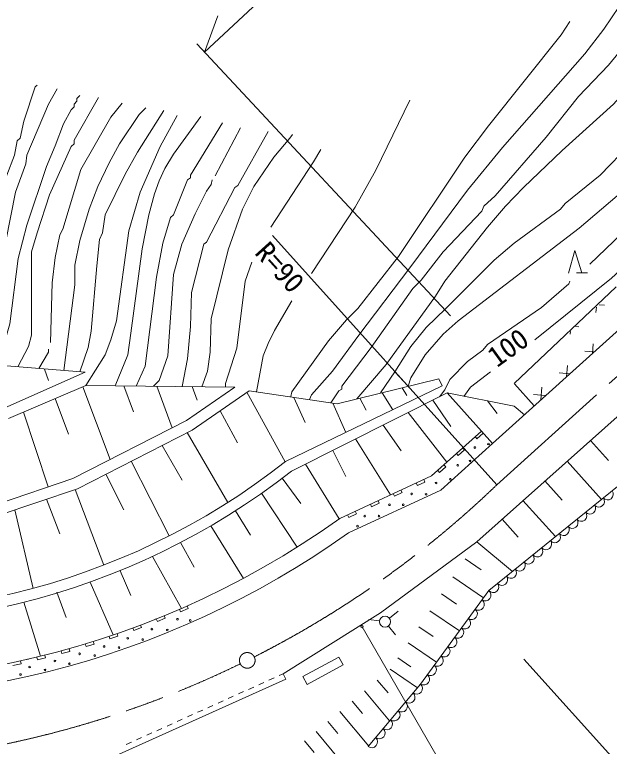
# Model space of a CAD drawing. Units: millimetres, scale not verified. Extents: x 40000 to 680000, y 20000 to 380000.
# Drawn here: x 426382 to 479602, y 254024 to 319454 of the extents above; entities that cross this region are included whole.
import ezdxf
from ezdxf.enums import TextEntityAlignment as Align

# ---------------------------------------------------------------- set-up
doc = ezdxf.new("R2010")
doc.units = ezdxf.units.MM
doc.header["$LTSCALE"] = 1000
doc.linetypes.add('CHAIN', pattern=[18.5, 12, -1.5, 3.5, -1.5])
for name, color, linetype, lineweight in [('M-BGD', 7, 'Continuous', 13), ('M-BMK', 2, 'CHAIN', 13), ('M-STR-HTXT', 7, 'Continuous', 13)]:
    doc.layers.add(name, color=color, linetype=linetype, lineweight=lineweight)
doc.styles.add('ＭＳ ゴシック', font='')
doc.styles.get('ＭＳ ゴシック').set_extended_font_data('MS Gothic')

# ---------------------------------------------------------------- blocks, each defined once
blk = doc.blocks.new('電力柱1')
at = {"color": 7, "linetype": 'Continuous', "lineweight": 13}
for p, q in [((0.4, 0.311), (1.186, 0.93)), ((-0.49, 0.061), (-1.483, 0.18)), ((0.316, -0.391), (0.934, -1.176))]:
    blk.add_line(p, q, dxfattribs=at)
blk.add_circle((0.007, 0.002), 0.5, dxfattribs=at)
blk = doc.blocks.new('針葉樹林')
at = {"color": 7, "linetype": 'Continuous', "lineweight": 13}
for p, q in [((-0.6, 0), (0, 2)), ((0, 2), (0.6, 0)), ((0.1, 0), (1.1, 0))]:
    blk.add_line(p, q, dxfattribs=at)
blk = doc.blocks.new('open_arrow')
at = {"color": 0, "linetype": 'Continuous', "lineweight": -2}
blk.add_lwpolyline([(7.5, 1.25), (0, 0), (7.5, -1.25)], dxfattribs=at)

msp = doc.modelspace()

# ---------------------------------------------------------------- linework, layer by layer
at = {"layer": 'M-BGD'}
for p, q in [((446601, 309344), (444315, 305026)), ((451257, 308751), (451003, 308413)), ((453797, 307397), (453120, 306296)), ((453120, 306296), (449310, 300454)), ((469152, 281108), (495787, 305102)), ((456845, 302232), (452951, 296305)), ((448971, 298168), (448717, 297660)), ((461756, 296813), (457184, 290802)), ((480222, 295112), (471092, 286459)), ((464042, 294273), (459639, 288177)), ((478436, 293289), (478397, 292828)), ((478676, 293513), (479161, 293472)), ((476586, 291562), (476868, 291538)), ((476123, 291130), (476103, 290894)), ((478157, 290009), (478084, 289154)), ((477392, 289365), (478238, 289293)), ((432707, 287474), (420486, 288449)), ((459639, 288177), (456992, 285089)), ((475863, 288076), (475778, 287077)), ((425514, 284296), (432707, 287474)), ((429068, 287765), (429405, 286741)), ((460401, 287500), (459131, 285637)), ((460401, 287500), (461587, 286230)), ((475099, 287431), (476078, 287348)), ((455236, 284663), (464346, 286875)), ((464346, 286875), (464627, 286256)), ((467743, 272325), (484322, 287086)), ((425846, 283351), (432754, 286290)), ((432479, 286173), (434938, 279680)), ((432754, 286290), (446083, 286155)), ((436169, 286255), (437025, 283944)), ((439096, 286226), (440473, 282508)), ((441752, 283162), (446083, 286155)), ((442269, 286194), (442716, 284986)), ((450631, 279495), (464627, 286256)), ((461050, 286075), (461482, 285398)), ((471104, 286446), (472883, 284469)), ((473570, 286142), (473472, 285000)), ((442266, 282301), (447364, 285825)), ((447159, 285684), (450578, 279454)), ((447364, 285825), (455236, 284663)), ((451169, 278646), (465096, 285638)), ((459258, 285639), (460222, 284128)), ((465096, 285638), (471094, 284438)), ((465096, 285638), (468148, 282222)), ((472805, 285497), (473919, 285402)), ((430007, 285121), (431215, 281934)), ((451378, 285232), (452388, 282987)), ((454851, 284720), (456028, 282102)), ((457281, 285159), (457833, 284074)), ((463790, 284982), (465425, 282624)), ((468686, 284919), (469554, 283779)), ((444764, 284028), (446340, 281155)), ((471094, 284438), (471996, 283670)), ((427177, 283917), (429388, 277233)), ((461596, 283881), (465068, 279448)), ((431605, 277977), (441752, 283162)), ((459363, 282760), (460970, 280443)), ((431994, 277053), (442266, 282301)), ((441836, 282082), (445466, 275841)), ((463694, 278210), (468148, 282222)), ((468315, 282037), (467757, 281534)), ((469152, 281108), (468148, 282222)), ((456893, 281520), (460021, 276509)), ((467589, 281719), (467757, 281534)), ((477901, 281369), (479519, 279572)), ((439574, 280926), (441371, 277837)), ((464529, 276944), (469152, 281108)), ((466473, 280713), (466640, 280528)), ((454848, 280493), (456021, 278156)), ((465914, 280211), (466082, 280025)), ((466640, 280528), (466082, 280025)), ((436820, 279519), (440202, 272840)), ((475820, 279516), (478886, 276110)), ((452405, 279267), (455423, 274362)), ((464965, 279019), (464407, 278516)), ((464798, 279205), (464965, 279019)), ((468816, 267958), (482199, 278791)), ((434561, 278298), (436144, 275172)), ((455496, 274414), (463694, 278210)), ((464240, 278702), (464407, 278516)), ((421348, 274533), (431605, 277977)), ((450318, 277992), (451985, 275748)), ((462315, 277571), (462420, 277345)), ((463102, 277660), (462420, 277345)), ((462997, 277887), (463102, 277660)), ((473841, 277754), (475374, 276051)), ((421610, 273567), (431994, 277053)), ((431806, 276990), (434358, 270231)), ((456253, 273112), (464529, 276944)), ((460951, 276940), (461056, 276713)), ((429245, 276130), (430421, 273016)), ((448481, 276653), (451659, 271839)), ((460269, 276624), (460374, 276398)), ((461056, 276713), (460374, 276398)), ((458223, 275677), (458329, 275450)), ((459010, 275766), (458329, 275450)), ((458905, 275993), (459010, 275766)), ((471873, 276002), (474774, 272780)), ((426399, 275175), (428031, 268155)), ((446133, 275080), (447484, 272902)), ((456965, 274819), (456283, 274503)), ((456860, 275046), (456965, 274819)), ((456178, 274730), (456283, 274503)), ((470002, 274336), (471455, 272723)), ((443938, 273740), (446849, 269045)), ((441237, 272248), (442460, 270047)), ((467743, 272325), (459121, 265952)), ((467743, 272325), (470922, 269662)), ((438723, 271007), (441307, 266359)), ((466692, 270780), (468131, 269801)), ((435815, 269734), (436774, 267522)), ((465602, 269178), (468344, 267312)), ((433139, 268710), (435186, 263985)), ((430163, 267819), (430983, 265546)), ((462706, 259598), (468816, 267958)), ((464568, 267659), (465912, 266744)), ((427218, 266909), (428684, 262082)), ((441227, 266056), (441914, 266354)), ((441814, 266583), (441914, 266354)), ((439749, 265699), (439841, 265487)), ((441129, 266282), (441227, 266056)), ((459121, 265952), (450426, 260521)), ((463541, 266149), (466181, 264352)), ((439018, 265402), (439055, 265418)), ((439055, 265417), (439154, 265189)), ((439154, 265189), (439841, 265487)), ((436958, 264612), (437045, 264378)), ((437045, 264378), (437747, 264640)), ((437660, 264874), (437747, 264640)), ((462566, 264717), (463820, 263863)), ((434839, 263868), (434909, 263645)), ((434909, 263645), (435623, 263871)), ((435548, 264109), (435623, 263871)), ((432699, 263185), (432776, 262941)), ((432776, 262941), (433490, 263167)), ((433414, 263406), (433490, 263167)), ((461598, 263293), (464141, 261562)), ((430540, 262563), (430603, 262321)), ((430603, 262321), (431327, 262508)), ((431262, 262763), (431327, 262508)), ((427475, 261794), (427635, 261835)), ((428365, 262004), (428429, 261754)), ((428429, 261754), (429154, 261941)), ((429091, 262183), (429154, 261941)), ((460679, 261943), (461849, 261147)), ((426223, 261262), (426957, 261411)), ((426905, 261666), (426957, 261411)), ((450426, 260521), (450052, 260353)), ((450647, 260029), (450426, 260521)), ((459984, 260922), (462424, 259262)), ((428267, 249982), (450647, 260029)), ((449596, 260148), (449140, 259942)), ((458830, 259954), (459800, 258797)), ((447773, 259327), (447317, 259121)), ((448684, 259737), (448229, 259532)), ((458020, 254012), (462706, 259598)), ((445949, 258506), (445493, 258300)), ((446861, 258916), (446405, 258711)), ((457680, 258990), (459937, 256298)), ((445037, 258095), (444581, 257890)), ((456573, 258062), (457502, 256953)), ((443213, 257274), (442757, 257069)), ((444125, 257685), (443669, 257479)), ((442301, 256864), (441845, 256659)), ((455470, 257137), (458070, 254037)), ((440478, 256043), (440022, 255838)), ((441389, 256453), (440934, 256248)), ((454409, 256247), (455299, 255185)), ((438654, 255222), (438198, 255017)), ((439566, 255632), (439110, 255427)), ((453351, 255361), (455525, 252768)), ((437742, 254811), (437286, 254606)), ((436830, 254401), (436374, 254196)), ((452333, 254507), (453187, 253489))]:
    msp.add_line(p, q, dxfattribs=at)
for points in [[(480467, 320181), (479113, 318149), (477419, 315948), (470053, 307566), (466921, 303756), (461756, 296813)], [(483769, 320097), (479536, 314932), (476827, 312138), (473948, 308497), (469376, 303248), (468360, 302317), (468191, 301893), (464719, 298253), (462772, 295713)], [(486648, 319589), (486225, 319250), (485378, 317895), (483685, 315609), (479959, 311461), (475387, 307312), (471916, 304010), (470307, 302317), (468699, 300454), (464889, 295628), (464042, 294273)], [(476065, 318827), (475303, 317641), (468783, 309513), (466667, 306719), (460740, 297829)], [(488172, 317641), (484447, 311799), (482838, 309598), (481483, 307905), (478774, 305111), (475641, 302571), (475218, 302063), (471069, 299015), (469291, 297491), (464973, 293173)], [(428397, 313154), (428228, 312985), (427212, 309937), (426873, 308413), (426619, 308159), (426365, 306889), (425688, 305111), (423825, 300031), (422809, 297745), (421031, 295035), (419423, 293511), (418830, 293173), (417137, 292580), (415189, 292495), (412734, 293257)], [(430175, 312815), (429413, 311461), (427466, 306889), (427381, 306127), (426450, 303587), (425603, 299184), (424841, 296136), (424333, 294697), (423825, 293596), (423063, 292411), (422555, 291818), (420523, 290463), (419253, 290209)], [(432207, 312223), (431953, 311969), (431953, 311715), (431699, 311461), (431699, 311207), (431445, 310953), (430768, 309683), (430006, 307735), (429244, 305873), (427466, 300623), (426704, 297660), (425942, 291818), (425603, 290548), (424016, 288168)], [(433901, 312053), (431699, 308243), (431699, 307905), (431445, 307651), (429498, 303333), (428397, 299946), (427889, 298253), (427889, 290802), (427635, 289786), (426676, 287955)], [(436017, 311545), (435001, 310275), (432292, 305619), (430683, 300285), (430429, 299777), (430006, 297745), (429752, 295459), (429583, 290125)], [(461756, 311799), (458708, 305534), (456845, 302232)], [(438134, 311122), (437541, 310529), (435763, 307905), (434832, 306211), (433816, 304095), (433054, 302063), (432207, 299269), (431784, 297067), (431784, 295289), (430774, 287629)], [(439743, 310868), (437372, 307143), (436271, 305195), (434493, 301555), (434239, 299946), (433985, 299353), (433731, 296983), (433223, 291141), (432969, 289701), (432207, 287500)], [(440928, 310445), (439404, 307651), (437626, 303587), (436610, 300115), (435509, 292072), (435001, 290379), (434493, 289024), (432754, 286290)], [(443045, 310360), (440589, 306973), (439827, 305703), (439319, 304603), (438896, 303417), (438388, 301555), (437795, 298507), (436779, 290971), (436525, 289024), (435389, 286263)], [(444992, 309767), (442113, 305111), (442113, 304857), (441859, 304687), (440589, 301555), (440335, 301301), (439658, 299015), (439065, 295967), (438049, 288008), (437248, 286244)], [(449056, 309005), (446347, 304179), (446093, 304010), (443553, 299099), (443299, 298930), (442198, 294612), (442113, 291564), (441859, 288685), (441363, 286203)], [(451003, 308413), (449564, 306719), (447786, 304095), (446770, 302063), (445500, 298422), (443976, 292241), (443891, 289278), (443637, 287585), (443143, 286185)], [(491728, 307651), (490204, 305703), (485209, 300877), (479790, 295882), (472932, 290379)], [(483939, 307058), (483939, 306889), (483092, 305873), (480298, 303248), (476911, 300369), (466074, 292072)], [(487410, 306719), (485717, 304687), (477843, 297152)], [(444061, 304687), (443976, 304264), (443553, 303671), (442537, 301639), (441351, 298930), (440589, 296221), (440081, 288939), (439319, 286738), (438810, 286229)], [(460740, 297829), (457099, 293173), (456083, 292157)], [(447617, 297321), (447024, 295628), (446262, 289617), (445246, 286484), (445246, 286163)], [(462772, 295713), (462010, 294951), (458285, 289701)], [(476065, 295628), (475980, 295374), (473525, 293257), (468699, 289955), (468275, 289447)], [(451173, 293850), (449649, 291225), (449056, 290040), (448633, 288939), (448040, 285722)], [(464973, 293173), (463195, 291479), (461841, 289786), (460401, 287500)], [(456083, 292157), (454475, 290294), (451173, 285722), (451088, 285299)], [(466074, 292072), (464719, 290887), (463111, 289024), (461841, 286992), (461587, 286230)], [(457184, 290802), (454813, 287585), (452951, 285468), (452781, 285045)], [(429413, 289532), (429413, 289278), (428548, 287806)], [(454672, 284746), (455406, 285807), (455660, 285976), (455660, 286230), (458285, 289701)], [(468275, 289447), (466921, 288431), (465312, 286823), (464889, 285891), (464392, 285284)], [(468953, 287500), (467175, 286145), (466582, 285299)]]:
    msp.add_lwpolyline(points, dxfattribs=at)
msp.add_lwpolyline([(455393, 262008), (452182, 260257), (452567, 259551), (455778, 261303)], close=True, dxfattribs=at)
for centre, radius in [((467567, 280743), 75), ((468786, 281061), 75), ((467136, 279543), 75), ((466030, 279168), 75), ((464100, 277575), 75), ((465374, 277912), 75), ((461907, 276600), 75), ((463200, 276563), 75), ((459920, 275626), 75), ((461157, 275626), 75), ((457708, 274613), 75), ((458983, 274613), 75), ((457071, 273714), 75), ((440951, 265391), 75), ((442095, 265279), 75), ((438665, 264510), 75), ((440033, 264436), 75), ((457476, 264724), 100), ((436509, 263686), 75), ((434391, 262955), 75), ((437840, 263573), 75), ((432198, 262299), 75), ((435722, 262861), 75), ((429986, 261661), 75), ((433548, 262149), 75), ((427718, 261118), 75), ((431280, 261418), 75), ((426912, 260443), 75), ((429105, 260855), 75)]:
    msp.add_circle(centre, radius, dxfattribs=at)
for centre, radius, start, end in [((411436, 329419), 63472, 258.81174, 308.135), ((411436, 329419), 64472, 259.47703, 308.04535), ((479440, 276566), 506, 219.72271, 38.25928), ((478653, 275929), 506, 219.72271, 38.25928), ((477865, 275291), 506, 219.72271, 38.25928), ((477078, 274654), 506, 219.72271, 38.25928), ((409957, 338106), 78297, 258.43996, 305.56416), ((476291, 274017), 506, 219.72271, 38.25928), ((475504, 273380), 506, 219.72271, 38.25928), ((409957, 338106), 79797, 262.82739, 305.46263), ((474716, 272742), 506, 219.72271, 38.25928), ((473929, 272105), 506, 219.72271, 38.25928), ((473142, 271468), 506, 219.72271, 38.25928), ((472355, 270830), 506, 219.72271, 38.25928), ((471567, 270193), 506, 219.72271, 38.25928), ((470780, 269556), 506, 219.72271, 38.25928), ((469993, 268919), 506, 219.72271, 38.25928), ((469206, 268281), 506, 219.72271, 38.25928), ((468496, 267550), 518, 235.83257, 51.83817), ((467885, 266714), 518, 235.83257, 51.83817), ((467274, 265878), 518, 235.83257, 51.83817), ((466663, 265042), 518, 235.83257, 51.83817), ((466052, 264206), 518, 235.83257, 51.83817), ((465441, 263370), 518, 235.83257, 51.83817), ((464830, 262534), 518, 235.83257, 51.83817), ((464219, 261698), 518, 235.83257, 51.83817), ((463608, 260863), 518, 235.83257, 51.83817), ((462997, 260027), 518, 235.83257, 51.83817), ((462355, 259213), 521, 232.33797, 47.67369), ((461685, 258415), 521, 232.33797, 47.67369), ((461016, 257617), 521, 232.33797, 47.67369), ((460347, 256819), 521, 232.33797, 47.67369), ((459677, 256021), 521, 232.33797, 47.67369), ((459008, 255223), 521, 232.33797, 47.67369), ((458338, 254425), 521, 232.33797, 47.67369)]:
    msp.add_arc(centre, radius, start, end, dxfattribs=at)
at = {"layer": 'M-BMK'}
msp.add_line((469545, 277425), (522502, 325129), dxfattribs=at)
msp.add_circle((447201, 261713), 700, dxfattribs=at)
for start, end in [(296.83084, 313.8423), (256.74707, 295.93957)]:
    msp.add_arc((407205, 342337), 90000, start, end, dxfattribs=at)
at = {"layer": 'M-STR-HTXT'}
for p, q in [((443367, 316107), (469337, 340335)), ((443367, 316107), (444557, 319337)), ((465379, 292512), (442685, 316838)), ((469545, 277425), (449466, 299714)), ((457476, 264724), (467653, 247155)), ((486631, 245558), (471946, 261818))]:
    msp.add_line(p, q, dxfattribs=at)

# ---------------------------------------------------------------- block references
at = {"layer": 'M-BGD', "xscale": 1000, "yscale": 1000, "rotation": 1.39718}
msp.add_blockref('針葉樹林', (476548, 296354), dxfattribs=at)
at = {"layer": 'M-BGD', "xscale": 1000, "yscale": 1000}
msp.add_blockref('電力柱1', (459519, 265174), dxfattribs=at)
at = {"layer": 'M-STR-HTXT', "rotation": 300.1}
msp.add_blockref('open_arrow', (457476, 264724), dxfattribs=at)

# ---------------------------------------------------------------- texts
at = {"layer": 'M-BGD', "style": 'ＭＳ ゴシック'}
msp.add_text('100', height=1833, rotation=35.961, dxfattribs=at).set_placement((471383, 288504), align=Align.BOTTOM_CENTER)
at = {"layer": 'M-STR-HTXT', "style": 'ＭＳ ゴシック'}
msp.add_text('R=90', height=1833, rotation=312.013, dxfattribs=at).set_placement((447370, 297739), align=Align.BOTTOM_LEFT)

doc.saveas('drawing.dxf')
